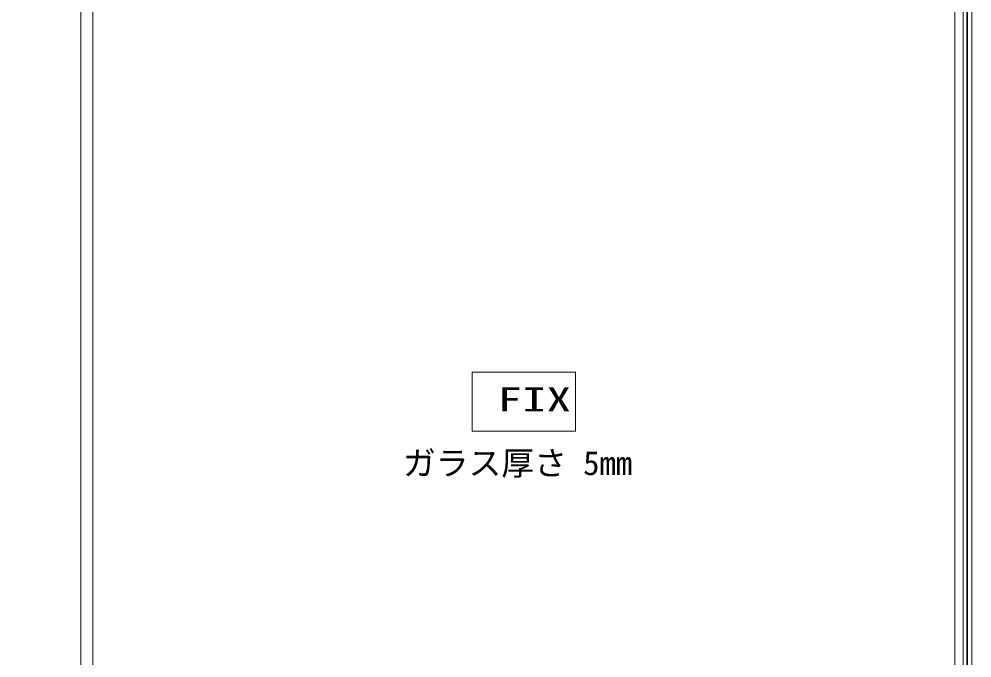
# Model space of a CAD drawing. Units: millimetres, scale not verified. Extents: x -6062 to 6062, y -3045 to 3045.
# Drawn here: x -3387 to -2096, y -1005 to -139 of the extents above; entities that cross this region are included whole.
import ezdxf
from ezdxf.enums import TextEntityAlignment as Align

# ---------------------------------------------------------------- set-up
doc = ezdxf.new("R2010")
doc.units = ezdxf.units.MM
doc.header["$LTSCALE"] = 20
doc.layers.add('0-0_3一般', color=7, linetype='Continuous', lineweight=9)
doc.layers.add('0-4_2寸法-3', color=7, linetype='Continuous', lineweight=9)
doc.styles.add('ＭＳ ゴシック', font='')
doc.styles.get('ＭＳ ゴシック').set_extended_font_data('MS Gothic')

# ---------------------------------------------------------------- blocks, each defined once
blk = doc.blocks.new('グループ-30')
at = {"layer": '0-0_3一般'}
blk.add_line((-6320, 10000), (-6320, -37000), dxfattribs=at)
blk = doc.blocks.new('グループ-31')
at = {"layer": '0-0_3一般'}
for p, q in [((-30320, 9840), (-30320, -37000)), ((-30000, 9840), (-30000, -37000)), ((-6640, -37000), (-6640, 9840)), ((-6320, -37000), (-6320, 9840)), ((-30320, -36740), (-30320, 9100))]:
    blk.add_line(p, q, dxfattribs=at)
blk.add_lwpolyline([(-30000, -36740), (-30000, 9100), (-54000, 9100)], dxfattribs=at)
blk = doc.blocks.new('グループ-32')
at = {"layer": '0-0_3一般'}
for name in ['グループ-30', 'グループ-31']:
    blk.add_blockref(name, (0, 0), dxfattribs=at)
blk = doc.blocks.new('グループ-48')
at = {"layer": '0-0_3一般'}
for p, q in [((-6420, -37000), (-6420, 10000)), ((-6300, 10000), (-6300, -37000)), ((-6180, 10000), (-6180, -37000))]:
    blk.add_line(p, q, dxfattribs=at)

msp = doc.modelspace()

# ---------------------------------------------------------------- linework, layer by layer
at = {"layer": '0-4_2寸法-3'}
msp.add_lwpolyline([(-2773.5, -617), (-2633.5, -617), (-2633.5, -697), (-2773.5, -697)], close=True, dxfattribs=at)

# ---------------------------------------------------------------- block references
at = {"layer": '0-0_3一般', "xscale": 0.05, "yscale": 0.05}
for name in ['グループ-32', 'グループ-48']:
    msp.add_blockref(name, (-1787.5, 0), dxfattribs=at)

# ---------------------------------------------------------------- texts
at = {"layer": '0-4_2寸法-3', "style": 'ＭＳ ゴシック', "width": 1.5}
msp.add_text('FIX', height=32.55, dxfattribs=at).set_placement((-2739.25, -680.17), align=Align.BOTTOM_LEFT)
at = {"layer": '0-4_2寸法-3', "style": 'ＭＳ ゴシック'}
msp.add_text('ガラス厚さ 5mm', height=32.55, dxfattribs=at).set_placement((-2867.29, -766.45), align=Align.BOTTOM_LEFT)

doc.saveas('drawing.dxf')
